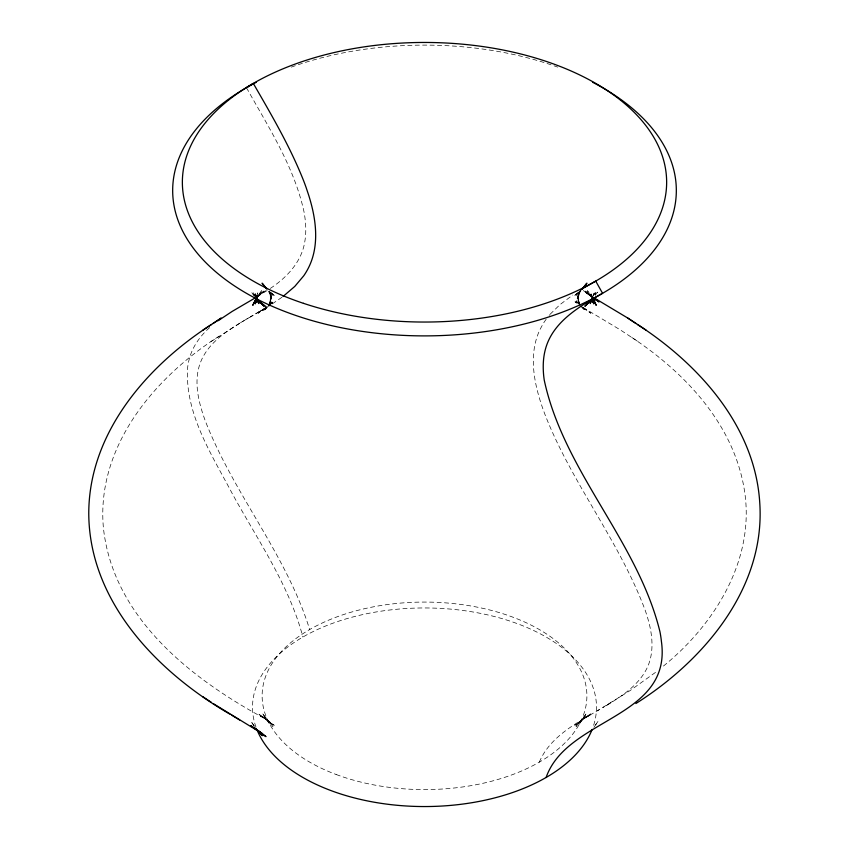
<?xml version="1.0" encoding="UTF-8"?>
<svg xmlns="http://www.w3.org/2000/svg" width="849" height="849" viewBox="0 0 849 849"><rect width="100%" height="100%" fill="white"/><g stroke="black" fill="none" stroke-linecap="round" stroke-linejoin="round"><path stroke-width="0.64" stroke-dasharray="4.25 3.18" d="M256.95 296.641L257.788 292.905L256.43 298.837M579.814 291.589L578.222 298.232L578.838 293.627L578.254 300.44L578.456 295.845L579.177 304.908M593.08 296.014L593.791 293.648L593.005 296.142M580.504 289.318L577.193 298.455L579.92 291.78M256.058 299.591L258 293.871L256.822 297.596L258.085 294.645L256.907 297.023L265.79 290.475L256.292 297.012M593.313 295.961L594.544 292.979L593.143 296.375M268.709 305.152L271.34 298.041L269.122 306.075L271.478 295.728L269.823 304.908L270.544 295.845L270.746 300.44L270.162 293.627L270.778 298.232L269.186 291.589M539.327 762.126C547.573 742.196 566.081 729.291 583.932 718.615M268.252 306.181L270.534 301.628L267.371 307.38L270.088 302.849M580.1 291.663L577.532 296.609L579.803 292.088L578.222 294.147L581.353 289.668M579.241 724.271L586.797 713.054L576.046 726.489L585.428 716.418L576.153 725.067L585.799 716.938L574.805 725.311L591.042 713.595L578.795 722.074L589.015 715.611M594.64 294.783L595.956 292.481L593.589 296.439M257.045 297.405L261.524 290.708L257.109 296.874M580.61 290.676L577.914 295.176L579.973 291.876M593.918 727.306L598.057 721.321L594.597 726.266M546.151 319.256L545.323 320.434A163.061 94.143 60 0 0 542.936 324.116L540.346 328.86A130.619 75.412 60 0 0 538.054 334.039C529.447 356.474 533.883 381.424 541.1 403.572A153.956 88.88 60 0 0 545.249 415.214C572.046 483.569 619.664 541.683 645.282 610.537A111.93 64.62 60 0 1 647.32 616.862C652.775 634.436 654.993 654.823 645.272 671.379A126.533 73.056 60 0 1 643.118 674.838C633.747 688.56 619.377 697.698 605.379 706.103M595.234 295.155L597.632 292.13L595.287 295.059M549.186 315.361L549.632 314.83M550.078 314.3L559.926 304.664L572.767 295.059M258.011 296.174L262.214 291.536L257.247 296.779M268.698 305.194L272.635 300.864L269.982 303.666M266.448 307.402L263.795 310.203L266.48 307.561M257.12 297.15L263.774 291.111L256.101 297.67M579.23 292.162L574.911 296.407L579.453 291.971M209.618 327.618C199.918 336.151 192.107 347.23 189.03 359.912A91.267 52.691 60 0 0 187.597 367.808C184.753 413.781 211.751 454.576 232.276 493.64C257.788 540.272 289.127 585.035 302.891 637.037M269.229 304.95L273.06 301.575L271.043 303.295M663.462 666.03C715.336 624.079 755.812 558.228 744.255 489.342C733.472 423.333 683.923 371.448 629.799 336.151M266.013 307.593L262.988 310.172L265.684 308.028M578.997 291.939L573.956 295.972L579.103 291.854M655.502 672.397L629.969 690.672L597.271 710.825M281.964 297.277L271.871 304.133M219.201 336.151C154.518 377.253 95.948 446.797 103.419 527.982C113.214 618.518 192.288 679.709 266.968 719.772L260.102 715.622L270.205 722.074L257.958 713.595L274.195 725.311L263.201 716.938L272.847 725.067L263.572 716.418L272.954 726.489L262.203 713.054L269.759 724.271M269.313 305.194L274.004 301.788L272.03 303.21M266.119 307.476L258.138 313.249L266.225 307.518M270.29 288.437C286.707 277.655 301.586 261.948 304.759 241.848A84.582 48.839 60 0 0 305.491 236.309A87.224 50.356 60 0 0 304.016 211.847C294.338 167.211 269.069 128.146 247.08 88.784M210.892 341.638L243.621 320.848M267.127 290.549L257.311 296.662M607.205 705.01L612.033 702.059M584.568 718.243L588.898 715.622M249.521 317.579L265.992 307.465M239.917 323.076C226.099 331.556 211.974 341.234 203.718 355.604A111.93 64.62 60 0 0 201.68 359.573C193.317 377.656 197.53 398.425 203.728 416.456A126.533 73.056 60 0 0 205.882 422.399C234.239 494.458 286.644 555.193 309.673 629.534M240.532 322.705L249.245 317.547M266.246 307.614L264.994 308.367M254.817 298.137L259.783 295.176L256.494 297.139M263.731 309.121L259.964 311.339M244.247 320.476L251.771 316.093M604.159 706.824L602.928 707.546M261.853 310.235L256.196 313.536M587.105 716.726L592.825 713.393M259.338 311.71L250.508 316.815M589.652 715.24L599.161 709.732M592.708 297.012L586.213 293.022L591.668 296.63M583.008 307.465L620.322 329.9L638.108 341.638M582.775 307.518L590.862 313.249L582.669 307.349M592.751 297.352L583.21 290.475L591.986 297.044L590.915 294.645L592.124 297.617L591 293.871L592.167 297.299M576.97 303.21L574.996 301.788L577.808 303.836M580.631 305.873L586.012 310.172L582.987 307.593M269.897 291.854L275.044 295.972L270.003 291.939M577.957 303.295L575.94 301.575L577.861 303.263M269.547 291.971L274.089 296.407L269.77 292.162M591.88 297.15L585.226 291.111L591.944 296.853L587.476 290.708L591.955 297.405M580.727 305.799L585.205 310.203L582.552 307.402M591.753 296.779L586.786 291.536L590.989 296.174M579.018 303.666L576.365 300.864L578.721 303.464M581.013 306.096L583.9 309.694L582.488 307.879M254.498 296.036L251.368 292.13L254.573 296.163M268.9 291.462L271.468 296.609L268.9 291.663M254.403 726.266L250.943 721.321L255.082 727.306M255.411 296.439L253.044 292.481L255.018 295.94M579.729 303.931L578.466 301.628L579.602 303.91M579.379 303.104L578.01 300.026L579.4 303.443M269.08 291.78L271.807 298.455L269.229 291.621M256.791 298.646L254.456 292.979L256.09 296.959M579.867 304.579L577.66 298.041L579.103 302.605M256.398 297.394L255.209 293.648L256.982 299.57M592.57 298.837L591.212 292.905L592.05 296.641M579.878 306.075L577.522 295.728L579.018 303.762M256.419 297.065L255.857 294.571L256.515 298.02M256.271 295.314L256.578 298.837M255.974 727.073A171.986 99.291 0 0 1 424.5 607.958A171.986 99.291 0 0 1 593.026 727.073M291.303 67.113A251.813 145.381 0 0 1 557.697 67.113M266.512 307.879L265.1 309.694L266.544 307.89M271.086 295.176L269.027 291.876L271.086 295.176M336.14 774.49A162.392 93.761 0 0 0 586.68 700.68A162.392 93.761 0 0 0 350.69 612.32A162.392 93.761 0 0 0 336.14 774.49"/><path stroke-width="1.27" d="M256.525 298.54L256.462 302.074L256.631 298.307M256.547 298.222L255.305 303.857L256.43 298.837M546.109 777.472C567.132 717.331 672.323 718.625 661.403 641.345A91.267 52.691 60 0 0 659.97 631.805C637.779 540.951 563.842 471.842 544.241 380.119A84.582 48.839 60 0 1 543.509 373.73A87.224 50.356 60 0 1 544.984 350.955C551.627 322.461 578.986 306.669 602.567 293.308L595.722 281.104L584.738 287.355M591.806 299.623L590.204 303.56L592.506 297.957M255.284 300.334L252.769 305.332L256.313 298.211L258.956 302.849L256.494 297.957L258.796 303.56L257.194 299.623M582.17 289.159L586.903 283.163L583.242 287.747M589.45 301.713L584.844 306.245L592.432 298.837M283.099 296.439L294.773 286.431L303.751 275.787A153.956 88.88 60 0 0 307.9 268.942C318.704 248.651 316.773 224.391 310.946 202.922A130.619 75.412 60 0 0 308.654 195.1L306.065 187.353A163.061 94.143 60 0 0 303.677 180.911C290.188 146.813 271.584 115.071 253.278 83.393L250.285 85.282M211.528 324.456C146.994 365.887 88.837 432.937 88.763 513.433C89.124 601.824 157.723 672.312 229.835 714.094M218.151 320.72L232.202 311.392L254.817 298.137M213.003 323.49L221.228 318.057L202.911 330.155M635.869 703.534C703.8 660.692 765.267 588.219 759.791 503.404C755.366 426.803 699.151 364.391 637.472 324.456M580.652 289.891L581.278 289.498M246.433 87.702L247.292 87.16M247.717 86.895L249.861 85.547M581.905 289.106L582.839 288.522M583.157 288.32L584.42 287.546M213.131 703.534L262.617 733.823L250.805 725.683L266.002 736.635L254.403 727.816L263.593 735.552L258.521 731.063M646.089 330.155L627.772 318.057L593.791 297.681M231.618 715.145L239.673 720.005M627.772 318.057L635.997 323.49M202.72 696.658L211.348 702.356M593.111 297.638L599.054 301.915L592.751 297.352M256.578 299.103L266.246 306.829M259.55 301.713L264.156 306.245L256.568 298.837L256.78 301.193L256.674 298.678M256.356 729.174L262.437 735.69L258.245 731.063M593.292 299.05L594.831 300.971L593.366 298.922M265.758 287.747L262.097 283.163L266.83 289.159M593.716 300.334L596.231 305.332L592.687 298.211M592.57 298.837L593.695 303.857L592.453 298.222M592.369 298.307L592.538 302.074L592.475 298.54M592.146 729.429A171.986 99.291 0 0 1 425.551 806.55A171.986 99.291 0 0 1 257.343 730.607M592.698 82.3A251.813 145.381 0 0 1 605.74 291.44A251.813 145.381 0 0 1 243.26 291.44A251.813 145.381 0 0 1 256.302 82.3M303.433 303.316A242.145 139.798 0 0 0 666.645 182.248A242.145 139.798 0 0 0 303.433 61.181A242.145 139.798 0 0 0 303.433 303.316"/></g></svg>
